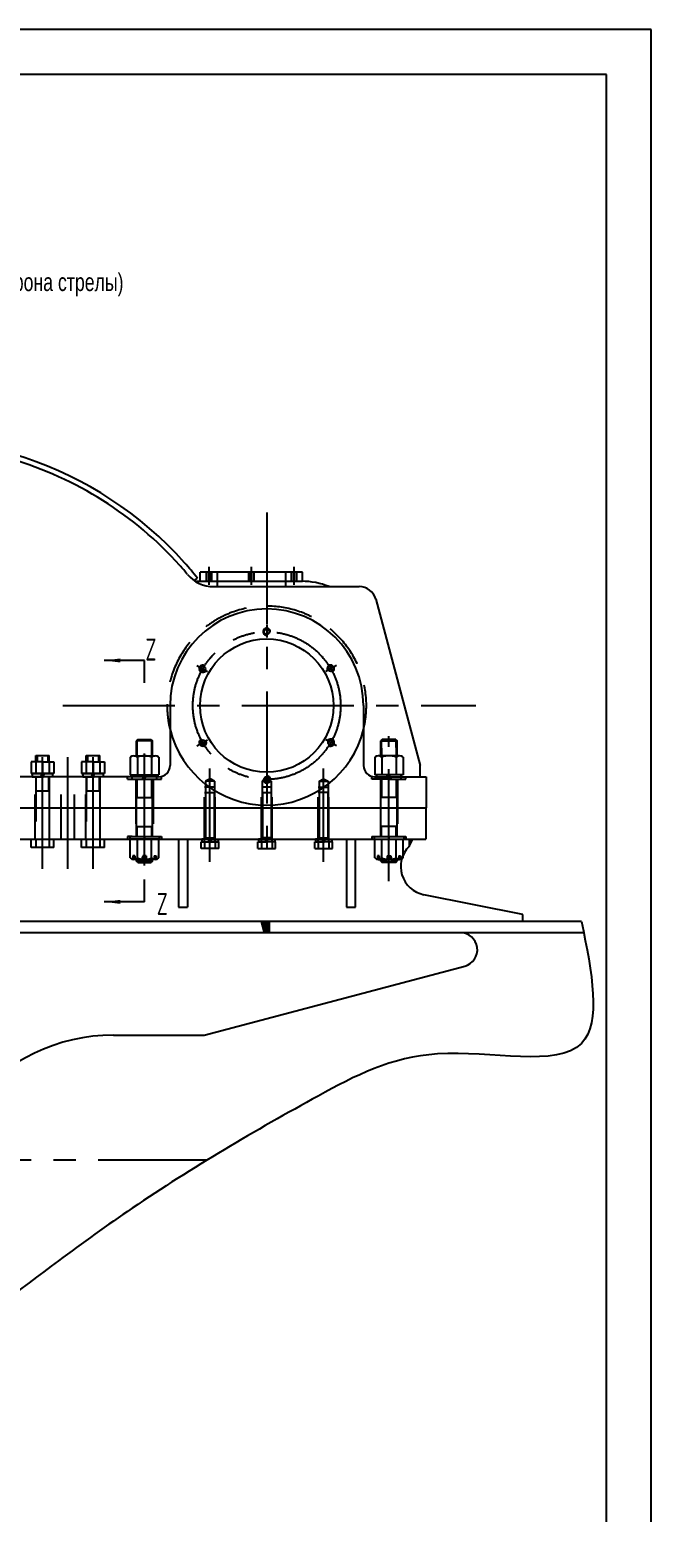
# Model space of a CAD drawing. Header units: millimetres. Extents: x 0 to 8400, y -232 to 5940.
# Drawn here: x 7012 to 8400, y 2626 to 5940 of the extents above; entities that cross this region are included whole.
import ezdxf
from ezdxf.enums import TextEntityAlignment as Align

# ---------------------------------------------------------------- set-up
doc = ezdxf.new("R2010")
doc.units = ezdxf.units.MM
doc.header["$LTSCALE"] = 200
doc.linetypes.add('F', pattern=[0.75, 0.5, -0.25])
doc.linetypes.add('G', pattern=[2, 1.25, -0.25, 0.25, -0.25])
for name, color, linetype in [('01', 7, 'Continuous'), ('02', 1, 'Continuous'), ('04', 2, 'F'), ('05', 142, 'G'), ('11', 3, 'Continuous')]:
    doc.layers.add(name, color=color, linetype=linetype)
doc.styles.get("Standard").update_dxf_attribs({"font": 'isocp', "width": 0.707, "bigfont": 'intecad.shx'})

# ---------------------------------------------------------------- blocks, each defined once
blk = doc.blocks.new('*U7')
at = {"layer": '01'}
for p, q in [((-18.3, 6), (-18.3, 0)), ((0, 6), (-18.3, 6)), ((-18.3, 0), (0, 0)), ((0, 0), (-3.5, 6)), ((0, 6), (3.5, 0)), ((0, 6), (18.3, 6)), ((18.3, 0), (0, 0)), ((18.3, 6), (18.3, 0))]:
    blk.add_line(p, q, dxfattribs=at)
at = {"layer": '05'}
blk.add_line((0, 8.1), (0, -2.1), dxfattribs=at)
blk = doc.blocks.new('*U5')
at = {"layer": '01'}
for p, q in [((-25.6, 0), (-25.6, 25.4)), ((-25.6, 25.4), (0, 25.4)), ((-25.6, 15), (0, 15)), ((0, 25.4), (0, 0)), ((0, -25.4), (0, 0)), ((-25.6, 0), (-25.6, -25.4)), ((-25.6, -15), (0, -15)), ((-25.6, -25.4), (0, -25.4))]:
    blk.add_line(p, q, dxfattribs=at)
at = {"layer": '05'}
blk.add_line((-26.7, 0), (1.1, 0), dxfattribs=at)
blk = doc.blocks.new('*U6')
at = {"layer": '01'}
for p, q in [((-22.8, 7.5), (-22.8, 0)), ((0, 7.5), (-22.8, 7.5)), ((-22.8, 0), (0, 0)), ((0, 0), (-4.3, 7.5)), ((0, 7.5), (4.3, 0)), ((0, 7.5), (22.8, 7.5)), ((22.8, 0), (0, 0)), ((22.8, 7.5), (22.8, 0))]:
    blk.add_line(p, q, dxfattribs=at)
at = {"layer": '05'}
blk.add_line((0, 9.6), (0, -2.1), dxfattribs=at)
blk = doc.blocks.new('*U55')
at = {"layer": '01'}
for points in [[(415, 292), (25, 292)], [(415, 5), (415, 292)]]:
    blk.add_lwpolyline(points, dxfattribs=at)
at = {"layer": '02'}
for points in [[(420, 297), (0, 297)], [(420, 0), (420, 297)]]:
    blk.add_lwpolyline(points, dxfattribs=at)

msp = doc.modelspace()

# ---------------------------------------------------------------- hatches: boundary and pattern name
at = {"layer": '01', "linetype": 'Continuous'}
for points in [[(7859.0683, 4130.5962), (7867.2811, 4130.5962), (7859.0683, 4114.5962)], [(7528.2695, 3946.5962), (7547.4683, 3946.5962), (7547.4683, 3921.5962), (7534.9683, 3921.5962)]]:
    msp.add_hatch(color=7, dxfattribs=at).paths.add_polyline_path(points)

# ---------------------------------------------------------------- linework, layer by layer
msp.add_line((7739.0683, 3978.5962), (7739.0683, 4130.5962))
at = {"layer": '01', "color": 7, "linetype": 'Continuous'}
for p, q in [((7379.0703, 4708.6922), (7386.1747, 4714.3556)), ((7381.4614, 4707.0962), (7621.0683, 4707.0962)), ((7621.0683, 4727.0962), (7392.0683, 4727.0962)), ((7392.0683, 4707.0962), (7392.0683, 4727.0962)), ((7621.0683, 4707.0962), (7621.0683, 4727.0962)), ((7422.4492, 4695.0962), (7747.7302, 4695.0962)), ((7784.4353, 4666.9314), (7884.0683, 4295.0962)), ((7325.0683, 4429.0962), (7325.0683, 4295.0962)), ((7757.0683, 4429.0962), (7757.0683, 4295.0962)), ((7300.0683, 4270.0962), (6969.5683, 4270.0962)), ((7782.0683, 4270.0962), (7897.0683, 4270.0962)), ((7897.0683, 4270.0962), (7897.0683, 4200.5962)), ((6863.0683, 4200.5962), (7897.0683, 4200.5962)), ((7896.5683, 4200.5962), (7896.5683, 4130.5962)), ((7344.0683, 4130.5962), (7344.0683, 3978.5962)), ((7364.0683, 4130.5962), (7364.0683, 3978.5962)), ((7719.0683, 4130.5962), (7719.0683, 3978.5962)), ((7859.0683, 4114.5962), (7867.2811, 4130.5962)), ((7859.0683, 4130.5962), (7859.0683, 4114.5962)), ((7242.2558, 4093.3269), (7242.2558, 4085.5044)), ((7246.2558, 4093.3269), (7242.2558, 4093.3269)), ((7246.2558, 4093.3269), (7246.2558, 4085.3269)), ((7286.0683, 4081.6889), (7250.0683, 4081.6889)), ((7264.0683, 4093.3269), (7264.0683, 4085.3269)), ((7272.0683, 4093.3269), (7264.0683, 4093.3269)), ((7272.0683, 4093.3269), (7272.0683, 4085.3269)), ((7289.8808, 4093.3269), (7289.8808, 4085.3269)), ((7289.8808, 4093.3269), (7293.8808, 4093.3269)), ((7293.8808, 4093.3269), (7293.8808, 4085.5044)), ((7788.2558, 4093.3269), (7788.2558, 4085.5044)), ((7792.2558, 4093.3269), (7788.2558, 4093.3269)), ((7792.2558, 4093.3269), (7792.2558, 4085.3269)), ((7796.0683, 4081.6889), (7832.0683, 4081.6889)), ((7810.0683, 4093.3269), (7810.0683, 4085.3269)), ((7810.0683, 4093.3269), (7818.0683, 4093.3269)), ((7818.0683, 4093.3269), (7818.0683, 4085.3269)), ((7835.8808, 4093.3269), (7835.8808, 4085.3269)), ((7835.8808, 4093.3269), (7839.8808, 4093.3269)), ((7839.8808, 4093.3269), (7839.8808, 4085.5044)), ((7344.0683, 3978.5962), (7364.0683, 3978.5962)), ((7719.0683, 3978.5962), (7739.0683, 3978.5962)), ((7528.2695, 3946.5962), (7534.9683, 3921.5962)), ((7547.4683, 3921.5962), (7547.4683, 3946.5962)), ((8113.0683, 3946.5962), (8113.0683, 3962.5962)), ((8249.1003, 3921.5962), (4685.8525, 3921.5962)), ((7198.4683, 3692.5962), (7401.4683, 3692.5962))]:
    msp.add_line(p, q, dxfattribs=at)
at = {"layer": '01'}
for p, q in [((7268.0683, 4480.0137), (7268.0683, 4530.0137)), ((7253.0683, 4353.6889), (7250.0683, 4350.6889)), ((7286.0683, 4350.6889), (7250.0683, 4350.6889)), ((7250.0683, 4317.0962), (7250.0683, 4350.6889)), ((7253.0683, 4353.6889), (7283.0683, 4353.6889)), ((7283.0683, 4353.6889), (7286.0683, 4350.6889)), ((7286.0683, 4317.0962), (7286.0683, 4350.6889)), ((7799.0683, 4353.6889), (7796.0683, 4350.6889)), ((7796.0683, 4350.6889), (7832.0683, 4350.6889)), ((7796.0683, 4317.0962), (7796.0683, 4350.6889)), ((7829.0683, 4353.6889), (7799.0683, 4353.6889)), ((7829.0683, 4353.6889), (7832.0683, 4350.6889)), ((7832.0683, 4317.0962), (7832.0683, 4350.6889)), ((7025.0683, 4303.1962), (7025.0683, 4317.5962)), ((7025.0683, 4317.5962), (7055.0683, 4317.5962)), ((7055.0683, 4303.1962), (7055.0683, 4317.5962)), ((7138.0683, 4303.1962), (7138.0683, 4317.5962)), ((7138.0683, 4317.5962), (7168.0683, 4317.5962)), ((7168.0683, 4303.1962), (7168.0683, 4317.5962)), ((7236.3183, 4313.8631), (7236.3183, 4274.0962)), ((7244.2558, 4317.0962), (7291.8808, 4317.0962)), ((7252.1933, 4313.8631), (7252.1933, 4274.0962)), ((7283.9433, 4313.8631), (7283.9433, 4274.0962)), ((7299.8183, 4313.8631), (7299.8183, 4274.0962)), ((7782.3183, 4313.8631), (7782.3183, 4274.0962)), ((7837.8808, 4317.0962), (7790.2558, 4317.0962)), ((7798.1933, 4313.8631), (7798.1933, 4274.0962)), ((7829.9433, 4313.8631), (7829.9433, 4274.0962)), ((7845.8183, 4313.8631), (7845.8183, 4274.0962)), ((7884.0683, 4270.0962), (7884.0683, 4295.0962)), ((7236.3183, 4274.0962), (7299.8183, 4274.0962)), ((7240.8183, 4270.0962), (7240.8183, 4274.0962)), ((7268.0683, 4274.0962), (7265.7589, 4270.0962)), ((7270.955, 4270.0962), (7273.2644, 4274.0962)), ((7295.3183, 4270.0962), (7295.3183, 4274.0962)), ((7845.8183, 4274.0962), (7782.3183, 4274.0962)), ((7786.8183, 4270.0962), (7786.8183, 4274.0962)), ((7811.1815, 4270.0962), (7808.8721, 4274.0962)), ((7814.0683, 4274.0962), (7816.3777, 4270.0962)), ((7841.3183, 4270.0962), (7841.3183, 4274.0962)), ((6969.5683, 4130.5962), (7896.5683, 4130.5962)), ((7014.6433, 4111.8962), (7014.6433, 4130.5962)), ((7065.4933, 4111.8962), (7014.6433, 4111.8962)), ((7025.0683, 4130.5962), (7025.0683, 4111.8962)), ((7055.0683, 4130.5962), (7055.0683, 4111.8962)), ((7065.4933, 4111.8962), (7065.4933, 4130.5962)), ((7127.6433, 4111.8962), (7127.6433, 4130.5962)), ((7178.4933, 4111.8962), (7127.6433, 4111.8962)), ((7138.0683, 4130.5962), (7138.0683, 4111.8962)), ((7168.0683, 4130.5962), (7168.0683, 4111.8962)), ((7178.4933, 4111.8962), (7178.4933, 4130.5962)), ((7236.3183, 4088.5601), (7236.3183, 4130.5962)), ((7252.1933, 4088.5601), (7252.1933, 4130.5962)), ((7283.9433, 4088.5601), (7283.9433, 4130.5962)), ((7299.8183, 4088.5601), (7299.8183, 4130.5962)), ((7394.2933, 4109.5962), (7394.2933, 4124.5962)), ((7394.2933, 4124.5962), (7433.8433, 4124.5962)), ((7433.8433, 4109.5962), (7394.2933, 4109.5962)), ((7402.0683, 4124.5962), (7402.0683, 4109.5962)), ((7426.0683, 4124.5962), (7426.0683, 4109.5962)), ((7433.8433, 4109.5962), (7433.8433, 4124.5962)), ((7521.2933, 4109.5962), (7521.2933, 4124.5962)), ((7560.8433, 4124.5962), (7521.2933, 4124.5962)), ((7521.2933, 4109.5962), (7560.8433, 4109.5962)), ((7529.0683, 4124.5962), (7529.0683, 4109.5962)), ((7553.0683, 4124.5962), (7553.0683, 4109.5962)), ((7560.8433, 4109.5962), (7560.8433, 4124.5962)), ((7648.2933, 4109.5962), (7648.2933, 4124.5962)), ((7687.8433, 4124.5962), (7648.2933, 4124.5962)), ((7648.2933, 4109.5962), (7687.8433, 4109.5962)), ((7656.0683, 4124.5962), (7656.0683, 4109.5962)), ((7680.0683, 4124.5962), (7680.0683, 4109.5962)), ((7687.8433, 4109.5962), (7687.8433, 4124.5962)), ((7782.3183, 4088.5601), (7782.3183, 4130.5962)), ((7798.1933, 4088.5601), (7798.1933, 4130.5962)), ((7829.9433, 4088.5601), (7829.9433, 4130.5962)), ((7845.8183, 4088.5601), (7845.8183, 4130.5962)), ((7264.0683, 4085.3269), (7244.2558, 4085.3269)), ((7250.0683, 4081.6889), (7250.0683, 4085.3269)), ((7253.0683, 4078.6889), (7250.0683, 4081.6889)), ((7253.0683, 4078.6889), (7283.0683, 4078.6889)), ((7291.8808, 4085.3269), (7272.0683, 4085.3269)), ((7286.0683, 4081.6889), (7283.0683, 4078.6889)), ((7286.0683, 4081.6889), (7286.0683, 4085.3269)), ((7790.2558, 4085.3269), (7810.0683, 4085.3269)), ((7796.0683, 4081.6889), (7796.0683, 4085.3269)), ((7796.0683, 4081.6889), (7799.0683, 4078.6889)), ((7829.0683, 4078.6889), (7799.0683, 4078.6889)), ((7818.0683, 4085.3269), (7837.8808, 4085.3269)), ((7829.0683, 4078.6889), (7832.0683, 4081.6889)), ((7832.0683, 4081.6889), (7832.0683, 4085.3269)), ((7268.0683, 3990.5393), (7268.0683, 4040.5393)), ((8113.0683, 3962.5962), (7891.8457, 4006.5695)), ((8244.1059, 3946.5962), (4685.2982, 3946.5962)), ((7401.4683, 3692.5962), (7983.2087, 3846.8658))]:
    msp.add_line(p, q, dxfattribs=at)
at = {"layer": '01', "color": 7, "linetype": 'Continuous'}
for centre, radius in [((7541.0683, 4429.0962), 149), ((7541.0683, 4594.0962), 6), ((7398.1741, 4511.5962), 6), ((7683.9624, 4511.5962), 6), ((7398.1741, 4346.5962), 6), ((7683.9624, 4346.5962), 6), ((7541.0683, 4264.0962), 6), ((7268.0683, 4088.6889), 3.5), ((7814.0683, 4088.6889), 3.5)]:
    msp.add_circle(centre, radius, dxfattribs=at)
for centre, radius, start, end in [((6741.0683, 4200.0962), 825, 41.6659411, 161.4836198), ((6741.0683, 4200.0962), 813, 41.8275397, 73.6194153), ((6741.0683, 4200.0962), 813, 39.9631441, 41.8275397), ((6741.0683, 4200.0962), 825, 38.5607949, 41.6659411), ((7422.4492, 4771.0962), 76, 219.9631441, 270), ((7619.0683, 4543.0962), 164, 67.9458297, 90), ((7747.7302, 4657.0962), 38, 15, 90), ((7541.0683, 4429.0962), 216, 0, 180), ((7541.0683, 4429.0962), 222.5, 193.8832863, 346.1167137), ((7300.0683, 4295.0962), 25, 270, 0), ((7782.0683, 4295.0962), 25, 180, 270)]:
    msp.add_arc(centre, radius, start, end, dxfattribs=at)
at = {"layer": '01'}
for centre, radius, start, end in [((7244.2558, 4305.7363), 11.36, 45.6751683, 134.3248317), ((7268.0683, 4276.5061), 40.5901, 66.9767372, 113.0232628), ((7291.8808, 4305.7363), 11.36, 45.6751683, 134.3248317), ((7790.2558, 4305.7363), 11.36, 45.6751683, 134.3248317), ((7814.0683, 4276.5061), 40.5901, 66.9767372, 113.0232628), ((7837.8808, 4305.7363), 11.36, 45.6751683, 134.3248317), ((7904.3231, 4069.3414), 64, 135, 258.7576395), ((7244.2558, 4096.6869), 11.36, 225.6751683, 314.3248317), ((7268.0683, 4125.9171), 40.5901, 246.9767372, 264.3445454), ((7268.0683, 4125.9171), 40.5901, 275.6554546, 293.0232628), ((7291.8808, 4096.6869), 11.36, 225.6751683, 314.3248317), ((7790.2558, 4096.6869), 11.36, 225.6751683, 314.3248317), ((7814.0683, 4125.9171), 40.5901, 246.9767372, 264.3445454), ((7814.0683, 4125.9171), 40.5901, 275.6554546, 293.0232628), ((7837.8808, 4096.6869), 11.36, 225.6751683, 314.3248317), ((7973.4683, 3883.5962), 38, 284.8521989, 90), ((7198.4683, 3286.5962), 406, 90, 141.4896282)]:
    msp.add_arc(centre, radius, start, end, dxfattribs=at)
at = {"layer": '02'}
for p, q in [((7268.0683, 4530.0137), (7178.0683, 4530.0137)), ((7028.0683, 4317.5962), (7028.0683, 4303.1962)), ((7052.0683, 4317.5962), (7052.0683, 4303.1962)), ((7141.0683, 4317.5962), (7141.0683, 4303.1962)), ((7165.0683, 4317.5962), (7165.0683, 4303.1962)), ((7268.0683, 3990.5393), (7178.0683, 3990.5393))]:
    msp.add_line(p, q, dxfattribs=at)
at = {"layer": '02', "color": 1, "linetype": 'Continuous'}
for p, q in [((7251.6053, 4317.0962), (7251.6923, 4352.3129)), ((7284.3573, 4317.0962), (7284.4443, 4352.3129)), ((7797.7792, 4317.0962), (7797.6923, 4352.3129)), ((7830.5312, 4317.0962), (7830.4443, 4352.3129)), ((7251.6923, 4080.0649), (7251.6923, 4085.3269)), ((7284.4443, 4080.0649), (7284.4443, 4085.3269)), ((7797.6923, 4080.0649), (7797.6923, 4085.3269)), ((7830.4443, 4080.0649), (7830.4443, 4085.3269))]:
    msp.add_line(p, q, dxfattribs=at)
at = {"layer": '02'}
for points in [[(7178.0683, 4530.0137, 0, 9, 0), (7214.0683, 4530.0137, 0, 0, 0)], [(7178.0683, 3990.5393, 0, 9, 0), (7214.0683, 3990.5393, 0, 0, 0)]]:
    msp.add_lwpolyline(points, format="xyseb", dxfattribs=at)
at = {"layer": '02', "color": 1, "linetype": 'Continuous'}
for centre, start, end in [((7541.0683, 4594.0962), 358.6108753, 270), ((7398.1741, 4511.5962), 58.6108753, 330), ((7683.9624, 4511.5962), 298.6108753, 210), ((7398.1741, 4346.5962), 118.6108753, 30), ((7683.9624, 4346.5962), 238.6108753, 150), ((7541.0683, 4264.0962), 178.6108753, 90)]:
    msp.add_arc(centre, 8, start, end, dxfattribs=at)
at = {"layer": '02'}
msp.add_open_spline([(8244.1059, 3946.5962), (8266.803, 3833.4791), (8316.3519, 3586.5395), (7910.723, 3692.4166), (7598.549, 3528.1708), (7315.4908, 3362.216), (6954.5413, 3102.227), (6550.0386, 2770.2465), (5910.3748, 2656.8927), (5196.0089, 2834.7242), (4715.0396, 3323.6775), (4679.5771, 3789.4942), (4689.4799, 3947.0513), (4677.7903, 4021.7709), (4672.484, 4049.1979)], degree=3, knots=[0, 0, 0, 0, 272.475781358, 594.826591046, 877.527747501, 1362.907320101, 1565.222896033, 2215.352870555, 2908.970250319, 3411.036820492, 4410.918579534, 4654.977686065, 4798.565278187, 4882.202962967, 4882.202962967, 4882.202962967, 4882.202962967], dxfattribs=at)
at = {"layer": '04', "color": 2, "linetype": 'F'}
for p, q in [((7405.5683, 4727.0962), (7405.5683, 4707.0962)), ((7406.5683, 4727.0962), (7406.5683, 4707.0962)), ((7416.5683, 4727.0962), (7416.5683, 4707.0962)), ((7417.5683, 4727.0962), (7417.5683, 4707.0962)), ((7430.0683, 4727.0962), (7430.0683, 4695.0962)), ((7500.5683, 4727.0962), (7500.5683, 4707.0962)), ((7501.5683, 4727.0962), (7501.5683, 4707.0962)), ((7511.5683, 4727.0962), (7511.5683, 4707.0962)), ((7512.5683, 4727.0962), (7512.5683, 4707.0962)), ((7583.0683, 4727.0962), (7583.0683, 4695.0962)), ((7595.5683, 4727.0962), (7595.5683, 4707.0962)), ((7596.5683, 4727.0962), (7596.5683, 4707.0962)), ((7606.5683, 4727.0962), (7606.5683, 4707.0962)), ((7607.5683, 4727.0962), (7607.5683, 4707.0962)), ((7024.0683, 4130.5962), (7024.0683, 4270.0962)), ((7025.0683, 4270.0962), (7025.0683, 4130.5962)), ((7055.0683, 4270.0962), (7055.0683, 4130.5962)), ((7056.0683, 4130.5962), (7056.0683, 4270.0962)), ((7082.0683, 4130.5962), (7082.0683, 4270.0962)), ((7112.0683, 4130.5962), (7112.0683, 4270.0962)), ((7137.0683, 4130.5962), (7137.0683, 4270.0962)), ((7138.0683, 4270.0962), (7138.0683, 4130.5962)), ((7168.0683, 4270.0962), (7168.0683, 4130.5962)), ((7169.0683, 4130.5962), (7169.0683, 4270.0962)), ((7230.0683, 4265.0962), (7230.0683, 4270.0962)), ((7230.0683, 4265.0962), (7306.0683, 4265.0962)), ((7240.8183, 4265.0962), (7240.8183, 4270.0962)), ((7249.0683, 4265.0962), (7249.0683, 4136.3269)), ((7250.0683, 4136.3269), (7250.0683, 4265.0962)), ((7251.3747, 4223.6889), (7251.477, 4265.0962)), ((7265.7589, 4270.0962), (7262.8721, 4265.0962)), ((7268.0683, 4265.0962), (7270.955, 4270.0962)), ((7284.1267, 4223.6889), (7284.229, 4265.0962)), ((7286.0683, 4136.3269), (7286.0683, 4265.0962)), ((7287.0683, 4265.0962), (7287.0683, 4136.3269)), ((7295.3183, 4265.0962), (7295.3183, 4270.0962)), ((7306.0683, 4265.0962), (7306.0683, 4270.8269)), ((7426.0683, 4246.5962), (7402.0683, 4246.5962)), ((7402.0683, 4124.5962), (7402.0683, 4246.5962)), ((7404.0683, 4260.5962), (7404.0683, 4200.5962)), ((7424.0683, 4260.5962), (7424.0683, 4200.5962)), ((7426.0683, 4124.5962), (7426.0683, 4246.5962)), ((7529.0683, 4124.5962), (7529.0683, 4246.5962)), ((7553.0683, 4246.5962), (7529.0683, 4246.5962)), ((7531.0683, 4260.5962), (7531.0683, 4200.5962)), ((7551.0683, 4260.5962), (7551.0683, 4200.5962)), ((7553.0683, 4124.5962), (7553.0683, 4246.5962)), ((7656.0683, 4246.5962), (7680.0683, 4246.5962)), ((7656.0683, 4124.5962), (7656.0683, 4246.5962)), ((7658.0683, 4260.5962), (7658.0683, 4200.5962)), ((7678.0683, 4260.5962), (7678.0683, 4200.5962)), ((7680.0683, 4124.5962), (7680.0683, 4246.5962)), ((7776.0683, 4265.0962), (7776.0683, 4270.8269)), ((7814.0683, 4265.0962), (7776.0683, 4265.0962)), ((7786.8183, 4265.0962), (7786.8183, 4270.0962)), ((7795.0683, 4265.0962), (7795.0683, 4136.3269)), ((7796.0683, 4136.3269), (7796.0683, 4265.0962)), ((7798.0098, 4223.6889), (7797.9075, 4265.0962)), ((7814.0683, 4265.0962), (7811.1815, 4270.0962)), ((7814.0683, 4265.0962), (7852.0683, 4265.0962)), ((7816.3777, 4270.0962), (7819.2644, 4265.0962)), ((7830.7618, 4223.6889), (7830.6595, 4265.0962)), ((7832.0683, 4136.3269), (7832.0683, 4265.0962)), ((7833.0683, 4265.0962), (7833.0683, 4136.3269)), ((7841.3183, 4265.0962), (7841.3183, 4270.0962)), ((7852.0683, 4265.0962), (7852.0683, 4270.0962)), ((7055.0683, 4237.5962), (7025.0683, 4237.5962)), ((7168.0683, 4237.5962), (7138.0683, 4237.5962)), ((7249.7507, 4223.6889), (7285.7507, 4223.6889)), ((7402.0683, 4234.5962), (7426.0683, 4234.5962)), ((7404.4683, 4234.5962), (7404.4683, 4133.5962)), ((7423.6683, 4234.5962), (7423.6683, 4133.5962)), ((7529.0683, 4234.5962), (7553.0683, 4234.5962)), ((7531.4683, 4234.5962), (7531.4683, 4133.5962)), ((7550.6683, 4234.5962), (7550.6683, 4133.5962)), ((7680.0683, 4234.5962), (7656.0683, 4234.5962)), ((7658.4683, 4234.5962), (7658.4683, 4133.5962)), ((7677.6683, 4234.5962), (7677.6683, 4133.5962)), ((7832.3858, 4223.6889), (7796.3858, 4223.6889)), ((7250.0683, 4158.6889), (7286.0683, 4158.6889)), ((7251.6923, 4136.3269), (7251.6923, 4158.6889)), ((7284.4443, 4136.3269), (7284.4443, 4158.6889)), ((7832.0683, 4158.6889), (7796.0683, 4158.6889)), ((7797.6923, 4136.3269), (7797.6923, 4158.6889)), ((7830.4443, 4136.3269), (7830.4443, 4158.6889)), ((7240.8183, 4136.3269), (7230.0683, 4136.3269)), ((7230.0683, 4136.3269), (7230.0683, 4130.5962)), ((7235.0683, 4136.3269), (7306.0683, 4136.3269)), ((7235.0683, 4136.3269), (7235.0683, 4130.5962)), ((7301.0683, 4130.5962), (7235.0683, 4130.5962)), ((7268.0683, 4138.3791), (7268.0683, 4128.7846)), ((7301.0683, 4136.3269), (7301.0683, 4130.5962)), ((7306.0683, 4136.3269), (7306.0683, 4130.5962)), ((7402.0683, 4133.5962), (7426.0683, 4133.5962)), ((7553.0683, 4133.5962), (7529.0683, 4133.5962)), ((7656.0683, 4133.5962), (7680.0683, 4133.5962)), ((7776.0683, 4136.3269), (7776.0683, 4130.5962)), ((7776.0683, 4136.3269), (7852.0683, 4136.3269)), ((7781.0683, 4136.3269), (7781.0683, 4130.5962)), ((7781.0683, 4130.5962), (7847.0683, 4130.5962)), ((7814.0683, 4138.3791), (7814.0683, 4128.7846)), ((7847.0683, 4136.3269), (7847.0683, 4130.5962)), ((7852.0683, 4136.3269), (7852.0683, 4130.5962))]:
    msp.add_line(p, q, dxfattribs=at)
at = {"layer": '04'}
for p, q in [((7025.915, 4237.5962), (7025.915, 4270.0962)), ((7054.2215, 4237.5962), (7054.2215, 4270.0962)), ((7138.915, 4237.5962), (7138.915, 4270.0962)), ((7167.2215, 4237.5962), (7167.2215, 4270.0962)), ((7414.6242, 4265.5063), (7404.0683, 4260.5962)), ((7424.0683, 4260.5962), (7414.6242, 4265.5063)), ((7541.6242, 4265.5063), (7531.0683, 4260.5962)), ((7551.0683, 4260.5962), (7541.6242, 4265.5063)), ((7658.0683, 4260.5962), (7667.5123, 4265.5063)), ((7667.5123, 4265.5063), (7678.0683, 4260.5962))]:
    msp.add_line(p, q, dxfattribs=at)
at = {"layer": '04', "color": 2, "linetype": 'F'}
msp.add_arc((7541.0683, 4429.0962), 222.5, 346.1167137, 193.8832863, dxfattribs=at)
at = {"layer": '05'}
for p, q in [((7541.0683, 4860.5159), (7541.0683, 4095.9613)), ((7411.5683, 4739.4894), (7411.5683, 4699.1465)), ((7506.5683, 4739.4894), (7506.5683, 4699.1465)), ((7601.5683, 4739.4894), (7601.5683, 4699.1465)), ((7541.0683, 4609.0888), (7541.0683, 4581.7176)), ((7385.1901, 4519.0925), (7408.8943, 4505.4069)), ((7696.9464, 4519.0925), (7673.2422, 4505.4069)), ((7085.6908, 4429.0962), (8008.2493, 4429.0962)), ((7040.0683, 4064.2278), (7040.0683, 4344.3514)), ((7097.0683, 4064.2278), (7097.0683, 4344.3514)), ((7153.0683, 4064.2278), (7153.0683, 4344.3514)), ((7268.0683, 4071.9463), (7268.0683, 4360.6486)), ((7385.1901, 4339.1), (7408.8943, 4352.7856)), ((7696.9464, 4339.1), (7673.2422, 4352.7856)), ((7414.0683, 4080.2457), (7414.0683, 4288.446)), ((7668.0683, 4080.2457), (7668.0683, 4288.446)), ((7273.5364, 4088.6889), (7261.3053, 4088.6889)), ((7808.6001, 4088.6889), (7820.8313, 4088.6889)), ((4764.6615, 3413.5962), (7408.1029, 3413.5962))]:
    msp.add_line(p, q, dxfattribs=at)
at = {"layer": '05', "color": 4, "linetype": 'G'}
msp.add_line((7814.0683, 4036.8458), (7814.0683, 4360.6486), dxfattribs=at)
at = {"layer": '05'}
msp.add_circle((7541.0683, 4429.0962), 165, dxfattribs=at)
at = {"layer": '11', "color": 3, "linetype": 'Continuous'}
for p, q in [((7424.0683, 4260.5962), (7404.0683, 4260.5962)), ((7551.0683, 4260.5962), (7531.0683, 4260.5962)), ((7658.0683, 4260.5962), (7678.0683, 4260.5962))]:
    msp.add_line(p, q, dxfattribs=at)

# ---------------------------------------------------------------- block references
at = {"layer": '01', "xscale": 20, "yscale": 20, "zscale": 20}
msp.add_blockref('*U55', (0, 0), dxfattribs=at)
at = {"layer": '01', "xscale": -1, "rotation": 90}
for p in [(7040.0683, 4277.5962), (7153.0683, 4277.5962)]:
    msp.add_blockref('*U5', p, dxfattribs=at)
at = {"layer": '01', "xscale": -1}
for p in [(7040.0683, 4270.0962), (7153.0683, 4270.0962)]:
    msp.add_blockref('*U6', p, dxfattribs=at)
at = {"layer": '02', "xscale": -1}
for p in [(7414.0683, 4124.5962), (7541.0683, 4124.5962)]:
    msp.add_blockref('*U7', p, dxfattribs=at)
at = {"layer": '02'}
msp.add_blockref('*U7', (7668.0683, 4124.5962), dxfattribs=at)

# ---------------------------------------------------------------- texts
at = {"layer": '01', "insert": (6263.2284, 5395.7604), "char_height": 40, "attachment_point": 1}
msp.add_mtext('{\\fArial|b0|i0|c204|p34;\\C3;Вращение в направлении К (левая сторона стрелы)}', dxfattribs=at)
at = {"layer": '11', "width": 0.707}
for p in [(7270.1062, 4515.2616), (7295.4842, 3946.5962)]:
    msp.add_text('Z', height=49, dxfattribs=at).set_placement(p, align=Align.BOTTOM_LEFT)

doc.saveas('drawing.dxf')
